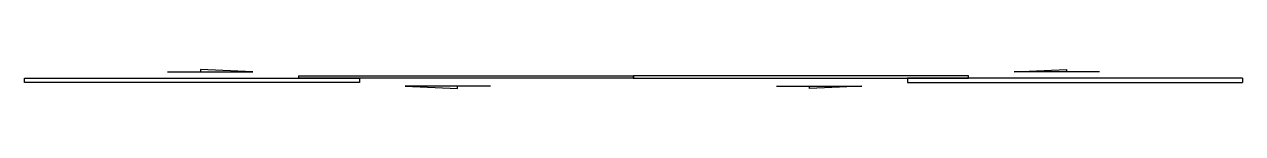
# Model space of a CAD drawing. Header units: millimetres. Extents: x -2000 to 2000, y -34 to 28.
import ezdxf

# ---------------------------------------------------------------- set-up
doc = ezdxf.new("R2010")
doc.units = ezdxf.units.MM
doc.layers.add('Sunac_Gridline_Glass', color=134, linetype='Continuous')

# ---------------------------------------------------------------- blocks, each defined once
blk = doc.blocks.new('RCArray11')
at = {"layer": 'Sunac_Gridline_Glass'}
for p, q in [((0, 0), (280.3, 0)), ((108.2, 7.2), (108.2, 0)), ((280.3, 0), (108.2, 7.2))]:
    blk.add_line(p, q, dxfattribs=at)

msp = doc.modelspace()

# ---------------------------------------------------------------- linework, layer by layer
for p in [(0, 3.8), (0, 0)]:
    msp.add_point(p)
at = {"layer": 'Sunac_Gridline_Glass', "linetype": 'Continuous'}
for p, q in [((-2000, -14), (-2000, 0)), ((-2000, 0), (-900, 0)), ((-1100, 7.7), (-1100, 7.7)), ((-1100, 7.7), (0, 7.7)), ((0, 0), (-1100, 0)), ((-900, 0), (-900, -14)), ((0, 7.7), (0, 0)), ((1100, 7.7), (0, 7.7)), ((0, 0), (1100, 0)), ((1100, 7.7), (1100, 7.7)), ((-900, -14), (-2000, -14)), ((900, 0), (900, -14)), ((2000, 0), (900, 0)), ((900, -14), (2000, -14)), ((2000, 0), (2000, -14))]:
    msp.add_line(p, q, dxfattribs=at)
at = {"layer": 'Sunac_Gridline_Glass'}
for p, q in [((-1100, 7.7), (-1100, 0)), ((1100, 0), (1100, 7.7))]:
    msp.add_line(p, q, dxfattribs=at)

# ---------------------------------------------------------------- block references
msp.add_blockref('RCArray11', (-1530.3, 20.9))
at = {"extrusion": (0, 0, -1), "zscale": -1}
msp.add_blockref('RCArray11', (-1530.3, 20.9), dxfattribs=at)
at = {"rotation": 180}
msp.add_blockref('RCArray11', (-469.7, -26.3), dxfattribs=at)
at = {"extrusion": (0, 0, -1), "zscale": -1, "rotation": 180}
msp.add_blockref('RCArray11', (-469.7, -26.3), dxfattribs=at)

doc.saveas('drawing.dxf')
